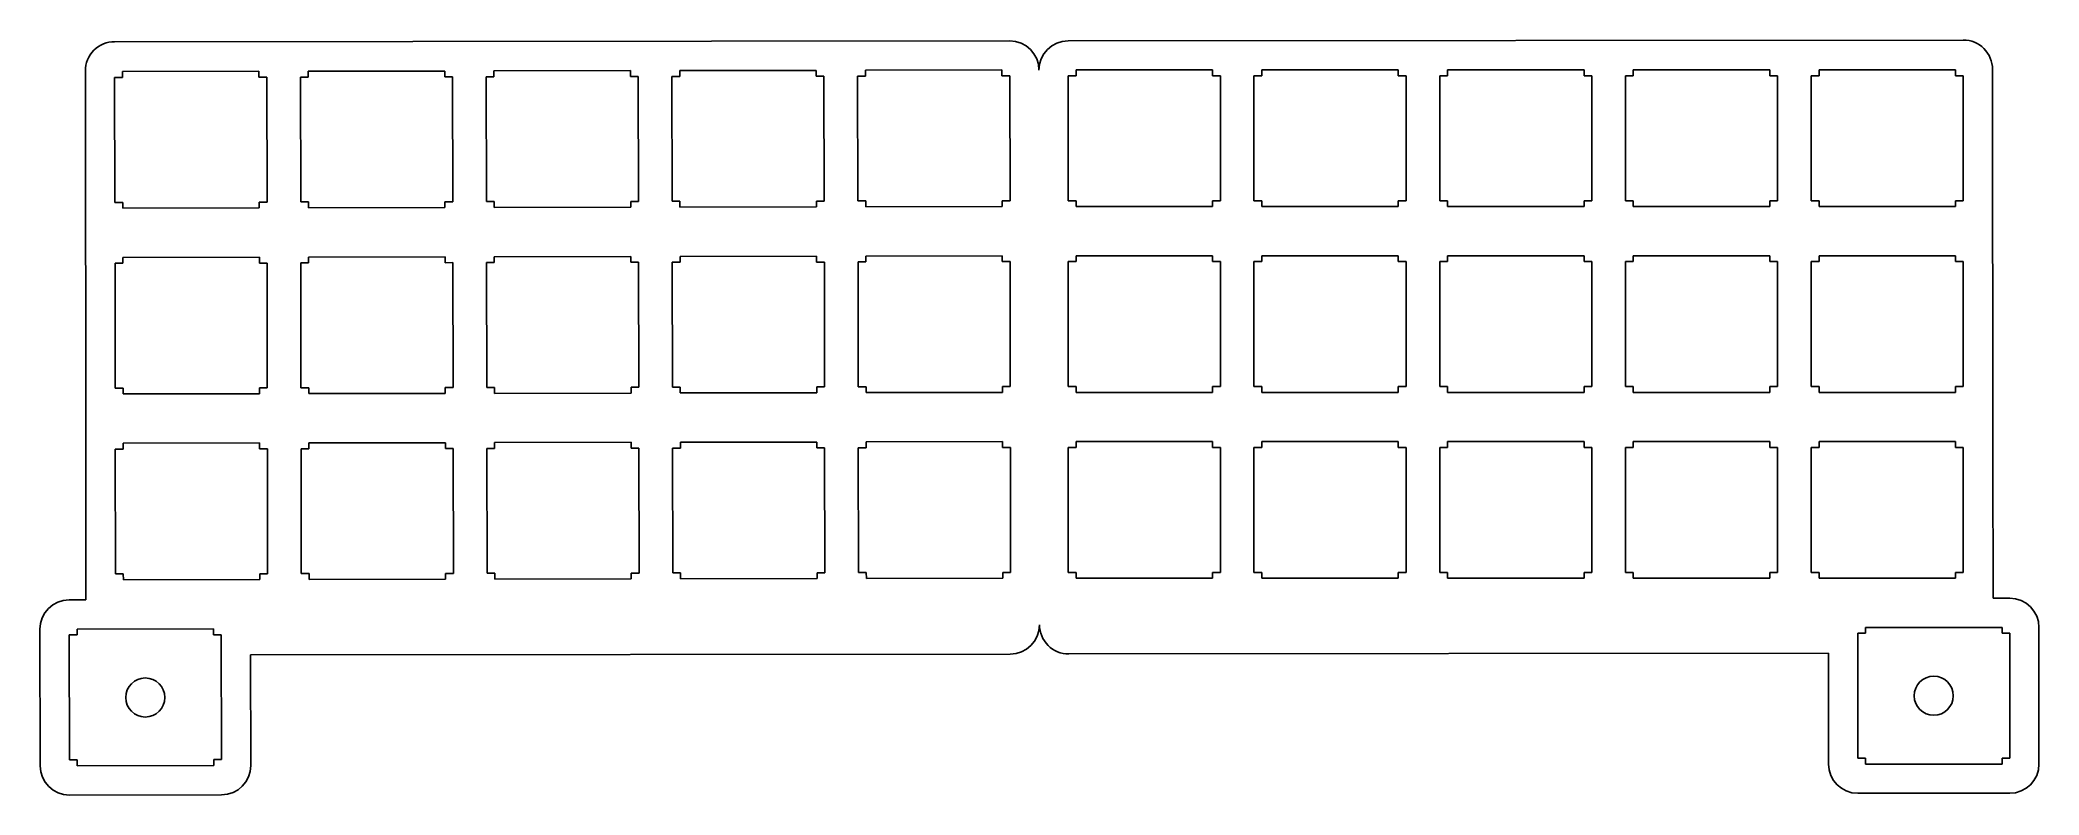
# Model space of a CAD drawing. Extents: x -106 to 99, y 17 to 94.
import ezdxf

# ---------------------------------------------------------------- set-up
doc = ezdxf.new("R2010")
doc.units = 0
doc.header["$MEASUREMENT"] = 0

msp = doc.modelspace()

# ---------------------------------------------------------------- linework, layer by layer
at = {"linetype": 'Continuous'}
for p, q in [((-98.34, 93.95), (-6.54, 94.03)), ((91.26, 94.12), (-0.54, 94.04)), ((-101.34, 90.95), (-101.3, 51.09)), ((-7.34, 91.05), (-21.34, 91.02)), ((0.26, 91.05), (14.26, 91.05)), ((94.26, 91.12), (94.3, 51.26)), ((94.31, 36.9), (94.3, 51.26)), ((94.3, 51.26), (94.31, 36.9)), ((-101.29, 36.73), (-101.3, 51.09)), ((-101.3, 51.09), (-101.29, 36.73)), ((-101.29, 36.73), (-103, 36.72)), ((94.31, 36.9), (96.02, 36.9)), ((-105.97, 19.72), (-106, 33.72)), ((99.02, 19.9), (99.02, 33.9)), ((-84.39, 31.1), (-6.48, 31.17)), ((-84.39, 31.1), (-84.37, 19.76)), ((77.43, 31.25), (-0.48, 31.18)), ((77.43, 31.25), (77.43, 19.9)), ((-87.37, 16.75), (-102.97, 16.72)), ((80.43, 16.9), (96.02, 16.9))]:
    msp.add_line(p, q, dxfattribs=at)
at = {"color": 0}
for p, q in [((-98.31, 77.48), (-98.34, 90.28)), ((-98.34, 90.28), (-97.54, 90.28)), ((-97.54, 90.88), (-83.54, 90.91)), ((-97.54, 90.28), (-97.54, 90.88)), ((-83.54, 90.91), (-83.54, 90.31)), ((-83.54, 90.31), (-82.74, 90.31)), ((-82.74, 90.31), (-82.71, 77.51)), ((-79.26, 77.52), (-79.29, 90.32)), ((-79.29, 90.32), (-78.49, 90.32)), ((-78.49, 90.92), (-64.49, 90.94)), ((-78.49, 90.32), (-78.49, 90.92)), ((-64.49, 90.94), (-64.49, 90.34)), ((-64.49, 90.34), (-63.69, 90.35)), ((-63.69, 90.35), (-63.66, 77.54)), ((-60.21, 77.55), (-60.24, 90.35)), ((-60.24, 90.35), (-59.44, 90.35)), ((-59.44, 90.95), (-45.44, 90.98)), ((-59.44, 90.35), (-59.44, 90.95)), ((-45.44, 90.98), (-45.44, 90.38)), ((-45.44, 90.38), (-44.64, 90.38)), ((-44.64, 90.38), (-44.61, 77.58)), ((-41.16, 77.59), (-41.19, 90.39)), ((-41.19, 90.39), (-40.39, 90.39)), ((-40.39, 90.99), (-26.39, 91.01)), ((-40.39, 90.39), (-40.39, 90.99)), ((-26.39, 91.01), (-26.39, 90.41)), ((-26.39, 90.41), (-25.59, 90.41)), ((-25.59, 90.41), (-25.56, 77.61)), ((-22.11, 77.62), (-22.14, 90.42)), ((-22.14, 90.42), (-21.34, 90.42)), ((-21.34, 90.42), (-21.34, 91.02)), ((-7.34, 91.05), (-7.34, 90.45)), ((-7.34, 90.45), (-6.54, 90.45)), ((-6.54, 90.45), (-6.51, 77.65)), ((0.26, 90.45), (-0.54, 90.45)), ((-0.54, 90.45), (-0.54, 77.65)), ((0.26, 91.05), (0.26, 90.45)), ((14.26, 90.45), (14.26, 91.05)), ((15.06, 90.45), (14.26, 90.45)), ((15.06, 77.65), (15.06, 90.45)), ((19.31, 90.45), (18.51, 90.45)), ((18.51, 90.45), (18.51, 77.65)), ((19.31, 91.05), (19.31, 90.45)), ((33.31, 91.05), (19.31, 91.05)), ((33.31, 90.45), (33.31, 91.05)), ((34.11, 90.45), (33.31, 90.45)), ((34.11, 77.65), (34.11, 90.45)), ((38.36, 90.45), (37.56, 90.45)), ((37.56, 90.45), (37.56, 77.65)), ((38.36, 91.05), (38.36, 90.45)), ((52.36, 91.05), (38.36, 91.05)), ((52.36, 90.45), (52.36, 91.05)), ((53.16, 90.45), (52.36, 90.45)), ((53.16, 77.65), (53.16, 90.45)), ((57.41, 90.45), (56.61, 90.45)), ((56.61, 90.45), (56.61, 77.65)), ((57.41, 91.05), (57.41, 90.45)), ((71.41, 91.05), (57.41, 91.05)), ((71.41, 90.45), (71.41, 91.05)), ((72.21, 90.45), (71.41, 90.45)), ((72.21, 77.65), (72.21, 90.45)), ((76.46, 90.45), (75.66, 90.45)), ((75.66, 90.45), (75.66, 77.65)), ((76.46, 91.05), (76.46, 90.45)), ((90.46, 91.05), (76.46, 91.05)), ((90.46, 90.45), (90.46, 91.05)), ((91.26, 90.45), (90.46, 90.45)), ((91.26, 77.65), (91.26, 90.45)), ((-97.51, 77.48), (-98.31, 77.48)), ((-97.51, 76.89), (-97.51, 77.48)), ((-83.51, 76.91), (-97.51, 76.89)), ((-82.71, 77.51), (-83.51, 77.51)), ((-83.51, 77.51), (-83.51, 76.91)), ((-78.46, 77.52), (-79.26, 77.52)), ((-78.46, 76.92), (-78.46, 77.52)), ((-64.46, 76.94), (-78.46, 76.92)), ((-63.66, 77.54), (-64.46, 77.54)), ((-64.46, 77.54), (-64.46, 76.94)), ((-59.41, 77.55), (-60.21, 77.55)), ((-59.41, 76.95), (-59.41, 77.55)), ((-45.41, 76.98), (-59.41, 76.95)), ((-44.61, 77.58), (-45.41, 77.58)), ((-45.41, 77.58), (-45.41, 76.98)), ((-40.36, 77.59), (-41.16, 77.59)), ((-40.36, 76.99), (-40.36, 77.59)), ((-26.36, 77.01), (-40.36, 76.99)), ((-25.56, 77.61), (-26.36, 77.61)), ((-26.36, 77.61), (-26.36, 77.01)), ((-21.31, 77.62), (-22.11, 77.62)), ((-21.31, 77.02), (-21.31, 77.62)), ((-7.31, 77.05), (-21.31, 77.02)), ((-6.51, 77.65), (-7.31, 77.65)), ((-7.31, 77.65), (-7.31, 77.05)), ((-0.54, 77.65), (0.26, 77.65)), ((0.26, 77.65), (0.26, 77.05)), ((0.26, 77.05), (14.26, 77.05)), ((14.26, 77.05), (14.26, 77.65)), ((14.26, 77.65), (15.06, 77.65)), ((18.51, 77.65), (19.31, 77.65)), ((19.31, 77.65), (19.31, 77.05)), ((19.31, 77.05), (33.31, 77.05)), ((33.31, 77.05), (33.31, 77.65)), ((33.31, 77.65), (34.11, 77.65)), ((37.56, 77.65), (38.36, 77.65)), ((38.36, 77.65), (38.36, 77.05)), ((38.36, 77.05), (52.36, 77.05)), ((52.36, 77.05), (52.36, 77.65)), ((52.36, 77.65), (53.16, 77.65)), ((56.61, 77.65), (57.41, 77.65)), ((57.41, 77.65), (57.41, 77.05)), ((57.41, 77.05), (71.41, 77.05)), ((71.41, 77.05), (71.41, 77.65)), ((71.41, 77.65), (72.21, 77.65)), ((75.66, 77.65), (76.46, 77.65)), ((76.46, 77.65), (76.46, 77.05)), ((76.46, 77.05), (90.46, 77.05)), ((90.46, 77.05), (90.46, 77.65)), ((90.46, 77.65), (91.26, 77.65)), ((-97.5, 71.83), (-83.5, 71.86)), ((-97.5, 71.23), (-97.5, 71.83)), ((-83.5, 71.86), (-83.5, 71.26)), ((-78.45, 71.87), (-64.45, 71.89)), ((-78.45, 71.27), (-78.45, 71.87)), ((-64.45, 71.89), (-64.45, 71.29)), ((-59.4, 71.9), (-45.4, 71.93)), ((-59.4, 71.3), (-59.4, 71.9)), ((-45.4, 71.93), (-45.4, 71.33)), ((-40.35, 71.94), (-26.35, 71.96)), ((-40.35, 71.34), (-40.35, 71.94)), ((-26.35, 71.96), (-26.35, 71.36)), ((-21.3, 71.97), (-7.3, 72)), ((-21.3, 71.37), (-21.3, 71.97)), ((-7.3, 72), (-7.3, 71.4)), ((0.26, 72), (0.26, 71.4)), ((14.26, 72), (0.26, 72)), ((14.26, 71.4), (14.26, 72)), ((19.31, 72), (19.31, 71.4)), ((33.31, 72), (19.31, 72)), ((33.31, 71.4), (33.31, 72)), ((38.36, 72), (38.36, 71.4)), ((52.36, 72), (38.36, 72)), ((52.36, 71.4), (52.36, 72)), ((57.41, 72), (57.41, 71.4)), ((71.41, 72), (57.41, 72)), ((71.41, 71.4), (71.41, 72)), ((76.46, 72), (76.46, 71.4)), ((90.46, 72), (76.46, 72)), ((90.46, 71.4), (90.46, 72)), ((-98.28, 58.43), (-98.3, 71.23)), ((-98.3, 71.23), (-97.5, 71.23)), ((-83.5, 71.26), (-82.7, 71.26)), ((-82.7, 71.26), (-82.68, 58.46)), ((-79.23, 58.47), (-79.25, 71.27)), ((-79.25, 71.27), (-78.45, 71.27)), ((-64.45, 71.29), (-63.65, 71.3)), ((-63.65, 71.3), (-63.63, 58.49)), ((-60.18, 58.5), (-60.2, 71.3)), ((-60.2, 71.3), (-59.4, 71.3)), ((-45.4, 71.33), (-44.6, 71.33)), ((-44.6, 71.33), (-44.58, 58.53)), ((-41.13, 58.54), (-41.15, 71.34)), ((-41.15, 71.34), (-40.35, 71.34)), ((-26.35, 71.36), (-25.55, 71.36)), ((-25.55, 71.36), (-25.53, 58.56)), ((-22.08, 58.57), (-22.1, 71.37)), ((-22.1, 71.37), (-21.3, 71.37)), ((-7.3, 71.4), (-6.5, 71.4)), ((-6.5, 71.4), (-6.48, 58.6)), ((0.26, 71.4), (-0.54, 71.4)), ((-0.54, 71.4), (-0.54, 58.6)), ((15.06, 71.4), (14.26, 71.4)), ((15.06, 58.6), (15.06, 71.4)), ((19.31, 71.4), (18.51, 71.4)), ((18.51, 71.4), (18.51, 58.6)), ((34.11, 71.4), (33.31, 71.4)), ((34.11, 58.6), (34.11, 71.4)), ((38.36, 71.4), (37.56, 71.4)), ((37.56, 71.4), (37.56, 58.6)), ((53.16, 71.4), (52.36, 71.4)), ((53.16, 58.6), (53.16, 71.4)), ((57.41, 71.4), (56.61, 71.4)), ((56.61, 71.4), (56.61, 58.6)), ((72.21, 71.4), (71.41, 71.4)), ((72.21, 58.6), (72.21, 71.4)), ((76.46, 71.4), (75.66, 71.4)), ((75.66, 71.4), (75.66, 58.6)), ((91.26, 71.4), (90.46, 71.4)), ((91.26, 58.6), (91.26, 71.4)), ((-97.48, 58.43), (-98.28, 58.43)), ((-97.48, 57.84), (-97.48, 58.43)), ((-83.48, 57.86), (-97.48, 57.84)), ((-82.68, 58.46), (-83.48, 58.46)), ((-83.48, 58.46), (-83.48, 57.86)), ((-78.43, 58.47), (-79.23, 58.47)), ((-78.43, 57.87), (-78.43, 58.47)), ((-64.43, 57.89), (-78.43, 57.87)), ((-63.63, 58.49), (-64.43, 58.49)), ((-64.43, 58.49), (-64.43, 57.89)), ((-59.38, 58.5), (-60.18, 58.5)), ((-59.38, 57.9), (-59.38, 58.5)), ((-45.38, 57.93), (-59.38, 57.9)), ((-44.58, 58.53), (-45.38, 58.53)), ((-45.38, 58.53), (-45.38, 57.93)), ((-40.33, 58.54), (-41.13, 58.54)), ((-40.33, 57.94), (-40.33, 58.54)), ((-26.33, 57.96), (-40.33, 57.94)), ((-25.53, 58.56), (-26.33, 58.56)), ((-26.33, 58.56), (-26.33, 57.96)), ((-21.28, 58.57), (-22.08, 58.57)), ((-21.28, 57.97), (-21.28, 58.57)), ((-7.28, 58), (-21.28, 57.97)), ((-6.48, 58.6), (-7.28, 58.6)), ((-7.28, 58.6), (-7.28, 58)), ((-0.54, 58.6), (0.26, 58.6)), ((0.26, 58.6), (0.26, 58)), ((0.26, 58), (14.26, 58)), ((14.26, 58), (14.26, 58.6)), ((14.26, 58.6), (15.06, 58.6)), ((18.51, 58.6), (19.31, 58.6)), ((19.31, 58.6), (19.31, 58)), ((19.31, 58), (33.31, 58)), ((33.31, 58), (33.31, 58.6)), ((33.31, 58.6), (34.11, 58.6)), ((37.56, 58.6), (38.36, 58.6)), ((38.36, 58.6), (38.36, 58)), ((38.36, 58), (52.36, 58)), ((52.36, 58), (52.36, 58.6)), ((52.36, 58.6), (53.16, 58.6)), ((56.61, 58.6), (57.41, 58.6)), ((57.41, 58.6), (57.41, 58)), ((57.41, 58), (71.41, 58)), ((71.41, 58), (71.41, 58.6)), ((71.41, 58.6), (72.21, 58.6)), ((75.66, 58.6), (76.46, 58.6)), ((76.46, 58.6), (76.46, 58)), ((76.46, 58), (90.46, 58)), ((90.46, 58), (90.46, 58.6)), ((90.46, 58.6), (91.26, 58.6)), ((-98.24, 39.38), (-98.27, 52.18)), ((-98.27, 52.18), (-97.47, 52.18)), ((-97.47, 52.78), (-83.47, 52.81)), ((-97.47, 52.18), (-97.47, 52.78)), ((-83.47, 52.81), (-83.47, 52.21)), ((-83.47, 52.21), (-82.67, 52.21)), ((-82.67, 52.21), (-82.65, 39.41)), ((-79.2, 39.42), (-79.22, 52.22)), ((-79.22, 52.22), (-78.42, 52.22)), ((-78.42, 52.82), (-64.42, 52.84)), ((-78.42, 52.22), (-78.42, 52.82)), ((-64.42, 52.84), (-64.42, 52.24)), ((-64.42, 52.24), (-63.62, 52.25)), ((-63.62, 52.25), (-63.6, 39.44)), ((-60.15, 39.45), (-60.17, 52.25)), ((-60.17, 52.25), (-59.37, 52.25)), ((-59.37, 52.85), (-45.37, 52.88)), ((-59.37, 52.25), (-59.37, 52.85)), ((-45.37, 52.88), (-45.37, 52.28)), ((-45.37, 52.28), (-44.57, 52.28)), ((-44.57, 52.28), (-44.55, 39.48)), ((-41.1, 39.49), (-41.12, 52.29)), ((-41.12, 52.29), (-40.32, 52.29)), ((-40.32, 52.89), (-26.32, 52.91)), ((-40.32, 52.29), (-40.32, 52.89)), ((-26.32, 52.91), (-26.32, 52.31)), ((-26.32, 52.31), (-25.52, 52.31)), ((-25.52, 52.31), (-25.5, 39.51)), ((-22.05, 39.52), (-22.07, 52.32)), ((-22.07, 52.32), (-21.27, 52.32)), ((-21.27, 52.92), (-7.27, 52.95)), ((-21.27, 52.32), (-21.27, 52.92)), ((-7.27, 52.95), (-7.27, 52.35)), ((-7.27, 52.35), (-6.47, 52.35)), ((-6.47, 52.35), (-6.45, 39.55)), ((0.26, 52.35), (-0.54, 52.35)), ((-0.54, 52.35), (-0.54, 39.55)), ((0.26, 52.95), (0.26, 52.35)), ((14.26, 52.95), (0.26, 52.95)), ((14.26, 52.35), (14.26, 52.95)), ((15.06, 52.35), (14.26, 52.35)), ((15.06, 39.55), (15.06, 52.35)), ((19.31, 52.35), (18.51, 52.35)), ((18.51, 52.35), (18.51, 39.55)), ((19.31, 52.95), (19.31, 52.35)), ((33.31, 52.95), (19.31, 52.95)), ((33.31, 52.35), (33.31, 52.95)), ((34.11, 52.35), (33.31, 52.35)), ((34.11, 39.55), (34.11, 52.35)), ((38.36, 52.35), (37.56, 52.35)), ((37.56, 52.35), (37.56, 39.55)), ((38.36, 52.95), (38.36, 52.35)), ((52.36, 52.95), (38.36, 52.95)), ((52.36, 52.35), (52.36, 52.95)), ((53.16, 52.35), (52.36, 52.35)), ((53.16, 39.55), (53.16, 52.35)), ((57.41, 52.35), (56.61, 52.35)), ((56.61, 52.35), (56.61, 39.55)), ((57.41, 52.95), (57.41, 52.35)), ((71.41, 52.95), (57.41, 52.95)), ((71.41, 52.35), (71.41, 52.95)), ((72.21, 52.35), (71.41, 52.35)), ((72.21, 39.55), (72.21, 52.35)), ((76.46, 52.35), (75.66, 52.35)), ((75.66, 52.35), (75.66, 39.55)), ((76.46, 52.95), (76.46, 52.35)), ((90.46, 52.95), (76.46, 52.95)), ((90.46, 52.35), (90.46, 52.95)), ((91.26, 52.35), (90.46, 52.35)), ((91.26, 39.55), (91.26, 52.35)), ((-97.45, 39.38), (-98.24, 39.38)), ((-97.44, 38.78), (-97.45, 39.38)), ((-82.65, 39.41), (-83.45, 39.41)), ((-83.45, 39.41), (-83.45, 38.81)), ((-78.4, 39.42), (-79.2, 39.42)), ((-78.39, 38.82), (-78.4, 39.42)), ((-63.6, 39.44), (-64.4, 39.44)), ((-64.4, 39.44), (-64.4, 38.84)), ((-59.35, 39.45), (-60.15, 39.45)), ((-59.34, 38.85), (-59.35, 39.45)), ((-44.55, 39.48), (-45.35, 39.48)), ((-45.35, 39.48), (-45.35, 38.88)), ((-40.3, 39.49), (-41.1, 39.49)), ((-40.29, 38.89), (-40.3, 39.49)), ((-25.5, 39.51), (-26.3, 39.51)), ((-26.3, 39.51), (-26.3, 38.91)), ((-21.25, 39.52), (-22.05, 39.52)), ((-21.24, 38.92), (-21.25, 39.52)), ((-6.45, 39.55), (-7.25, 39.55)), ((-7.25, 39.55), (-7.25, 38.95)), ((-0.54, 39.55), (0.26, 39.55)), ((0.26, 39.55), (0.26, 38.95)), ((14.26, 38.95), (14.26, 39.55)), ((14.26, 39.55), (15.06, 39.55)), ((18.51, 39.55), (19.31, 39.55)), ((19.31, 39.55), (19.31, 38.95)), ((33.31, 38.95), (33.31, 39.55)), ((33.31, 39.55), (34.11, 39.55)), ((37.56, 39.55), (38.36, 39.55)), ((38.36, 39.55), (38.36, 38.95)), ((52.36, 38.95), (52.36, 39.55)), ((52.36, 39.55), (53.16, 39.55)), ((56.61, 39.55), (57.41, 39.55)), ((57.41, 39.55), (57.41, 38.95)), ((71.41, 38.95), (71.41, 39.55)), ((71.41, 39.55), (72.21, 39.55)), ((75.66, 39.55), (76.46, 39.55)), ((76.46, 39.55), (76.46, 38.95)), ((90.46, 38.95), (90.46, 39.55)), ((90.46, 39.55), (91.26, 39.55)), ((-83.45, 38.81), (-97.44, 38.78)), ((-64.4, 38.84), (-78.39, 38.82)), ((-45.35, 38.88), (-59.34, 38.85)), ((-26.3, 38.91), (-40.29, 38.89)), ((-7.25, 38.95), (-21.24, 38.92)), ((0.26, 38.95), (14.26, 38.95)), ((19.31, 38.95), (33.31, 38.95)), ((38.36, 38.95), (52.36, 38.95)), ((57.41, 38.95), (71.41, 38.95)), ((76.46, 38.95), (90.46, 38.95)), ((-102.97, 20.32), (-103, 33.13)), ((-103, 33.13), (-102.2, 33.13)), ((-102.2, 33.73), (-88.2, 33.75)), ((-102.2, 33.13), (-102.2, 33.73)), ((-88.2, 33.75), (-88.2, 33.15)), ((-88.2, 33.15), (-87.4, 33.15)), ((-87.4, 33.15), (-87.37, 20.35)), ((81.23, 33.3), (80.43, 33.3)), ((80.43, 33.3), (80.43, 20.5)), ((81.23, 33.9), (81.23, 33.3)), ((95.23, 33.9), (81.23, 33.9)), ((95.23, 33.3), (95.23, 33.9)), ((96.02, 33.3), (95.23, 33.3)), ((96.02, 20.5), (96.02, 33.3)), ((80.43, 20.5), (81.23, 20.5)), ((81.23, 20.5), (81.23, 19.9)), ((95.23, 19.9), (95.23, 20.5)), ((95.23, 20.5), (96.02, 20.5)), ((-102.17, 20.33), (-102.97, 20.32)), ((-102.17, 19.73), (-102.17, 20.33)), ((-88.17, 19.75), (-102.17, 19.73)), ((-87.37, 20.35), (-88.17, 20.35)), ((-88.17, 20.35), (-88.17, 19.75)), ((81.23, 19.9), (95.23, 19.9))]:
    msp.add_line(p, q, dxfattribs=at)
at = {"linetype": 'Continuous'}
for centre in [(-95.2, 26.72), (88.23, 26.9)]:
    msp.add_circle(centre, 2, dxfattribs=at)
for centre, start, end in [((-98.34, 90.95), 90.0509, 180.0513), ((-6.54, 91.03), 0.0513, 90.0509), ((-0.54, 91.04), 90.0516, 180.0513), ((91.26, 91.12), 0.0513, 90.0516), ((-103, 33.72), 90.1025, 180.1025), ((96.02, 33.9), 0, 90), ((-6.49, 34.17), 270.0513, 0.0513), ((-0.49, 34.18), 180.0513, 270.0513), ((-102.97, 19.72), 180.1025, 270.1025), ((-87.37, 19.75), 270.1025, 0.1025), ((80.43, 19.9), 180, 270), ((96.02, 19.9), 270, 0)]:
    msp.add_arc(centre, 3, start, end, dxfattribs=at)

doc.saveas('drawing.dxf')
